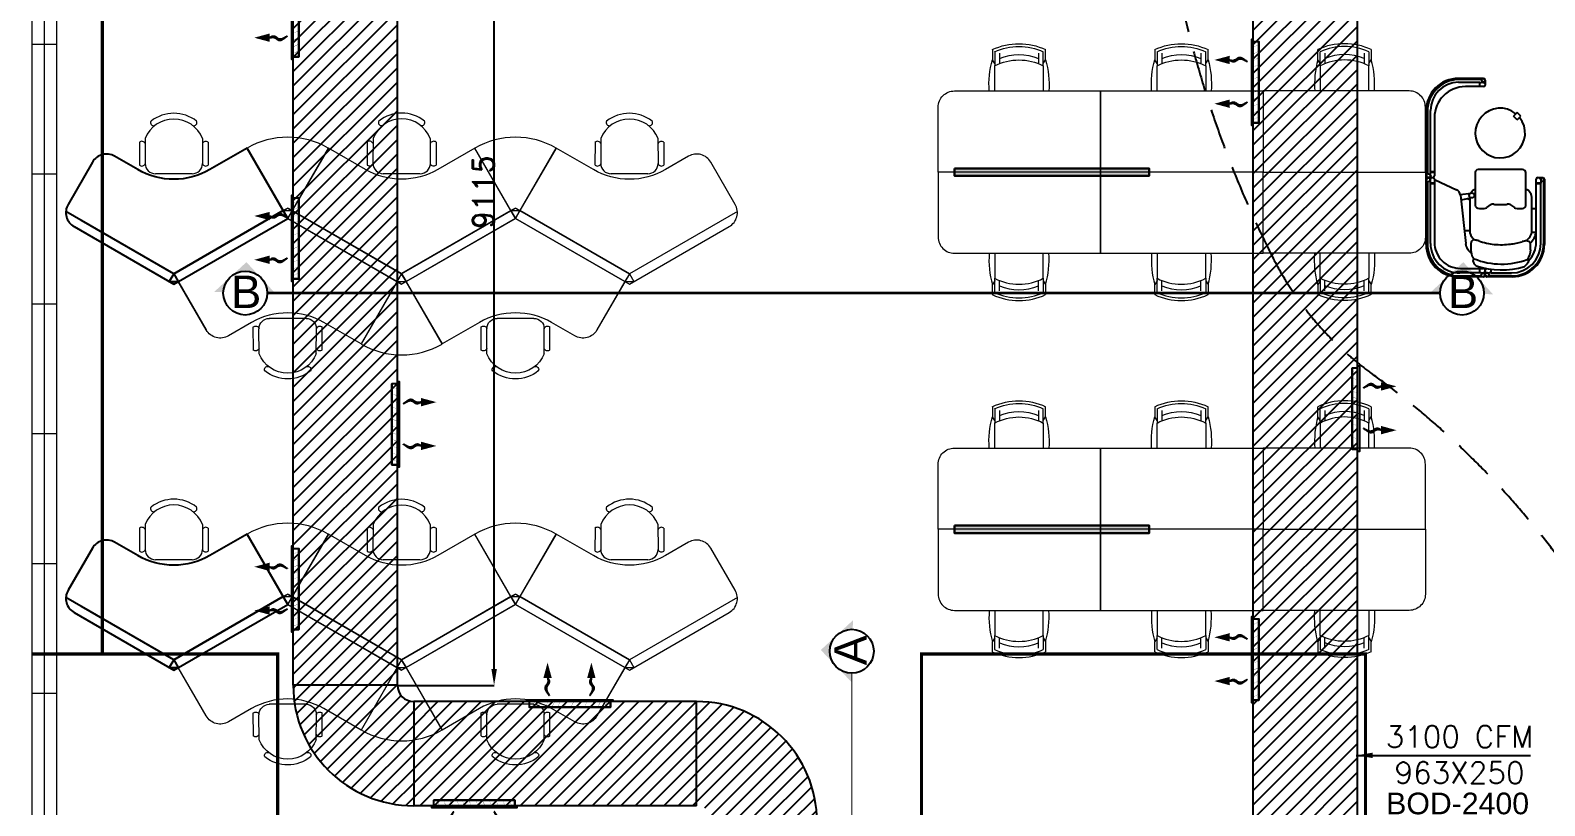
# Model space of a CAD drawing. Header units: millimetres. Extents: x 148480 to 578986, y 39883 to 155062.
# Drawn here: x 226605 to 240593, y 123097 to 130264 of the extents above; entities that cross this region are included whole.
import ezdxf
from ezdxf.enums import TextEntityAlignment as Align

# ---------------------------------------------------------------- set-up
doc = ezdxf.new("R2010")
doc.units = ezdxf.units.MM
doc.header["$PDMODE"] = 34
doc.header["$PDSIZE"] = -1
for name, pattern in [('baseJE-1236$0$HIDDEN', [0.375, 0.25, -0.125]), ('CENTER', [2, 1.25, -0.25, 0.25, -0.25]), ('CONTINOUS', [0]), ('HIDDEN', [0.375, 0.25, -0.125])]:
    doc.linetypes.add(name, pattern=pattern)
for name, color, linetype in [('CEN', 252, 'CENTER'), ('EL-6FEET SUSPENDED LIGHT', 230, 'Continuous'), ('ETA-AC-BWD', 13, 'Continuous'), ('ETA-AC-SLAB OPENING', 3, 'baseJE-1236$0$HIDDEN'), ('Flooring', 44, 'Continuous'), ('HVAC TEXT', 7, 'Continuous'), ('HVAC-SECTIONS', 7, 'Continuous'), ('I - MODULAR', 44, 'Continuous'), ('Layer2', 4, 'Continuous'), ('Layer4', 6, 'Continuous'), ('M-HVAC ELLIPTICAL DUCT', 6, 'Continuous'), ('M-HVAC VRV PIPE', 4, 'Continuous'), ('M-HVAC-ELEPTICAL DUCT', 6, 'Continuous'), ('M-HVAC-GRIL', 6, 'Continuous'), ('M-HVAC-INSULATION', 8, 'Continuous'), ('M-HVAC-SUPP', 4, 'Continuous'), ('M-HVAC-TEXT', 7, 'Continuous')]:
    doc.layers.add(name, color=color, linetype=linetype)
doc.layers.add('glass', color=7, linetype='Continuous', lineweight=0, true_color=0x0000d6)
for name, color, linetype, lineweight in [('ID - MODULAR', 44, 'Continuous', 5), ('ID-FURNITURE MODULAR', 32, 'Continuous', 15), ('KDBS-SIDE THROW GRILLE', 1, 'Continuous', 18), ('M HVAC GRILLE', 6, 'Continuous', 13), ('SW-FURNITURE', 45, 'Continuous', 9)]:
    doc.layers.add(name, color=color, linetype=linetype, lineweight=lineweight)
doc.styles.add('COREWALL-KEY PLAN$0$str001', font='arial.ttf', dxfattribs={"width": 0.9, "height": 0.117188})
doc.styles.add('R', font='romans.shx')
doc.styles.add('ROMAND', font='romand__.ttf')
doc.styles.get("Standard").update_dxf_attribs({"font": 'arial.ttf'})
doc.dimstyles.new('Vayucon', dxfattribs={"dimtxt": 200, "dimasz": 150, "dimexe": 0, "dimexo": 0, "dimgap": 9e-05, "dimtad": 1, "dimdec": 0, "dimrnd": 5, "dimzin": 0, "dimdsep": 46, "dimtxsty": 'ROMAND', "dimcen": 90, "dimclrd": 42, "dimclre": 8, "dimclrt": 7, "dimadec": 0, "dimazin": 0, "dimtfac": 1, "dimtdec": 0, "dimtofl": 0, "dimtmove": 1, "dimatfit": 0, "dimfxl": 1, "dimtolj": 1, "dimtzin": 0, "dimarcsym": 0})
pattern_1 = [(225, (811127.6, 15256.2), (66.29126, -66.29126), [])]
pattern_2 = [(225, (811127.6, 15256.2), (66.29126, -66.29126), [])]

# ---------------------------------------------------------------- blocks, each defined once
blk = doc.blocks.new('A$C33651DB2')
at = {"layer": 'ID-FURNITURE MODULAR', "color": 8}
for p, q in [((24, 420), (137, 576)), ((45, 367), (167, 536)), ((287, 555), (534, 376)), ((430, 88), (553, 256)), ((487, 85), (600, 240))]:
    blk.add_line(p, q, dxfattribs=at)
for centre, radius, start, end in [((139, 545), 30.3, 346.2122, 94.2672), ((236, 486), 85.8, 54.0707, 144.0707), ((54, 428), 30.3, 193.8742, 301.9292), ((293, 304), 256, 165.7021, 302.4393), ((483, 307), 85.8, 324.0707, 54.0707), ((570, 233), 30.3, 13.8742, 121.9292), ((25, 220), 25.1, 33.1005, 175.4084), ((293, 304), 304, 195.5267, 272.6147), ((297, 23), 25.1, 292.733, 75.0409), ((485, 115), 30.3, 166.2122, 274.2672)]:
    blk.add_arc(centre, radius, start, end, dxfattribs=at)
blk = doc.blocks.new('120 ws')
at = {"layer": 'SW-FURNITURE', "color": 8}
for p, q in [((0, 0), (-947, -547)), ((947, -547), (0, 0)), ((-909, -612), (0, -87)), ((0, -87), (-38, -22)), ((37, -22), (-38, -22)), ((0, -87), (37, -22)), ((0, -87), (909, -612)), ((0, -87), (769, -530)), ((-947, -547), (-909, -612)), ((-947, -547), (-609, -1131)), ((947, -547), (609, -1131)), ((909, -612), (947, -547)), ((909, -612), (947, -633)), ((947, -547), (1284, -1131)), ((984, -612), (947, -633))]:
    blk.add_line(p, q, dxfattribs=at)
blk.add_lwpolyline([(0, -87), (-909, -612), (-609, -1131), (-300, -953, -0.267949), (300, -953), (609, -1131), (909, -612)], format="xyb", close=True, dxfattribs=at)
blk.add_lwpolyline([(947, -547), (909, -612), (947, -633), (984, -612)], close=True, dxfattribs=at)
blk.add_arc((947, -547), 675, 240, 300, dxfattribs=at)
at = {"layer": 'SW-FURNITURE', "color": 8, "rotation": 35.92927448043179}
blk.add_blockref('A$C33651DB2', (-59, -1536), dxfattribs=at)
blk = doc.blocks.new('GFC1')
at = {"layer": 'CEN', "color": 8, "linetype": 'HIDDEN', "lineweight": 0, "ltscale": 1500}
for points in [[(299902, 125485), (299902, 131349)], [(299252, 125485), (301522, 125485), (301522, 121385), (299252, 121385)]]:
    blk.add_lwpolyline(points, dxfattribs=at)
blk.add_lwpolyline([(311570, 121385), (307469, 121385), (307469, 125486), (311570, 125486)], close=True, dxfattribs=at)
at = {"layer": 'Flooring', "color": 8, "linetype": 'HIDDEN', "ltscale": 1500}
blk.add_lwpolyline([(328672, 130068, 1.540604), (310717, 129143, 0.119203), (311634, 128072, -0.704413), (307490, 113767)], format="xyb", dxfattribs=at)
at = {"layer": 'glass', "color": 8, "linetype": 'Continuous'}
for p, q in [((299251, 132942), (299251, 123893)), ((299365, 132942), (299365, 123893)), ((299480, 132942), (299480, 123893)), ((299480, 131119), (299251, 131119)), ((299480, 129919), (299251, 129919)), ((299480, 128719), (299251, 128719)), ((299480, 127519), (299251, 127519)), ((299480, 126319), (299251, 126319)), ((299480, 125119), (299251, 125119))]:
    blk.add_line(p, q, dxfattribs=at)
at = {"layer": 'I - MODULAR', "color": 8}
for p, q in [((312427, 130806), (312661, 130806)), ((312636, 130796), (312438, 130796)), ((312623, 130806), (312623, 130796)), ((312625, 130796), (312625, 130806)), ((312634, 130801), (312646, 130772)), ((312639, 130804), (312657, 130804)), ((312672, 130788), (312672, 130766)), ((312676, 130790), (312676, 130744)), ((312430, 130769), (312568, 130769)), ((312661, 130729), (312492, 130729)), ((312568, 130769), (312626, 130769)), ((312623, 130769), (312623, 130729)), ((312625, 130729), (312625, 130769)), ((312646, 130772), (312668, 130772)), ((312655, 130768), (312655, 130769)), ((312668, 130769), (312655, 130769)), ((312655, 130768), (312666, 130765)), ((312670, 130764), (312666, 130765)), ((312668, 130772), (312668, 130769)), ((312130, 129904), (312130, 130508)), ((312170, 129998), (312170, 130509)), ((312142, 130500), (312142, 129927)), ((312206, 130443), (312206, 129904)), ((312971, 130491), (312937, 130457)), ((312971, 130423), (312937, 130457)), ((313005, 130457), (312971, 130491)), ((312971, 130423), (313005, 130457)), ((301615, 129511), (301240, 130161)), ((312170, 129941), (312170, 129998)), ((313019, 129962), (312609, 129962)), ((312142, 129942), (312130, 129942)), ((312130, 129940), (312142, 129940)), ((312130, 129269), (312130, 129873)), ((312142, 129837), (312130, 129837)), ((312130, 129835), (312142, 129835)), ((312133, 129925), (312133, 129907)), ((312133, 129852), (312133, 129870)), ((312136, 129929), (312166, 129917)), ((312136, 129848), (312166, 129860)), ((312142, 129850), (312142, 129277)), ((312145, 129889), (312191, 129889)), ((312148, 129892), (312171, 129892)), ((312148, 129885), (312171, 129885)), ((312166, 129917), (312166, 129897)), ((312166, 129897), (312168, 129897)), ((312166, 129880), (312168, 129880)), ((312166, 129860), (312166, 129880)), ((312169, 129908), (312172, 129898)), ((312169, 129868), (312172, 129879)), ((312206, 129837), (312169, 129837)), ((312206, 129942), (312170, 129942)), ((312170, 129940), (312206, 129940)), ((312170, 129782), (312170, 129836)), ((312170, 129835), (312206, 129835)), ((312173, 129894), (312172, 129898)), ((312173, 129883), (312172, 129879)), ((312206, 129873), (312206, 129290)), ((312213, 129868), (312410, 129776)), ((312584, 129940), (312584, 129635)), ((313051, 129630), (313051, 129935)), ((313146, 129290), (313146, 129873)), ((313189, 129837), (313146, 129837)), ((313146, 129835), (313189, 129835)), ((313161, 129889), (313207, 129889)), ((313179, 129883), (313179, 129880)), ((313188, 129869), (313179, 129880)), ((313203, 129886), (313181, 129886)), ((313190, 129869), (313188, 129869)), ((313189, 129782), (313189, 129836)), ((313193, 129882), (313190, 129882)), ((313190, 129882), (313190, 129869)), ((313193, 129860), (313193, 129882)), ((313215, 129848), (313193, 129860)), ((313214, 129849), (313214, 129277)), ((313222, 129837), (313214, 129837)), ((313214, 129835), (313222, 129835)), ((313219, 129853), (313219, 129870)), ((313222, 129873), (313222, 129270)), ((312170, 129279), (312170, 129782)), ((312445, 129731), (312547, 129746)), ((312446, 129726), (312495, 129278)), ((312555, 129701), (312451, 129681)), ((312532, 129683), (312510, 129693)), ((312532, 129698), (312532, 129402)), ((312584, 129738), (312568, 129738)), ((312584, 129711), (312570, 129711)), ((313106, 129400), (313106, 129693)), ((313189, 129279), (313189, 129782)), ((300563, 129000), (299566, 129576)), ((301573, 129583), (300563, 129000)), ((301615, 129511), (301573, 129583)), ((312622, 129603), (312665, 129603)), ((312690, 129611), (312725, 129637)), ((312773, 129640), (312862, 129640)), ((312910, 129636), (312945, 129611)), ((312970, 129603), (313019, 129603)), ((313106, 129603), (313146, 129603)), ((300563, 129000), (299709, 129493)), ((300563, 128904), (301615, 129511)), ((312482, 129399), (312532, 129399)), ((313105, 129384), (313144, 129384)), ((300563, 129000), (300521, 128928)), ((300563, 129000), (300604, 128928)), ((312661, 128971), (312428, 128971)), ((312440, 128979), (312636, 128979)), ((312567, 129007), (312442, 129007)), ((312447, 129048), (312661, 129048)), ((312621, 129007), (312567, 129007)), ((312619, 129065), (312622, 129054)), ((312623, 129048), (312623, 129007)), ((312623, 128979), (312623, 128971)), ((312625, 129007), (312625, 129048)), ((312625, 128971), (312625, 128979)), ((312635, 128976), (312646, 129005)), ((312639, 128973), (312657, 128973)), ((312646, 129005), (312668, 129005)), ((312656, 129009), (312666, 129012)), ((312656, 129009), (312656, 129008)), ((312668, 129008), (312656, 129008)), ((312670, 129012), (312667, 129012)), ((312668, 129005), (312668, 129008)), ((312672, 128988), (312672, 129010)), ((312676, 128987), (312676, 129033)), ((312679, 128988), (312679, 129010)), ((312681, 129012), (312685, 129012)), ((312683, 129005), (312683, 129008)), ((312683, 129008), (312696, 129008)), ((312705, 129005), (312683, 129005)), ((312696, 129009), (312685, 129012)), ((312924, 128971), (312691, 128971)), ((312712, 128973), (312694, 128973)), ((312696, 129009), (312696, 129008)), ((312717, 128976), (312705, 129005)), ((312917, 128979), (312715, 128979)), ((312727, 129041), (312727, 129007)), ((312727, 128979), (312727, 128971)), ((312729, 129007), (312729, 129041)), ((312729, 128971), (312729, 128979)), ((312730, 129007), (312785, 129007)), ((312785, 129007), (312917, 129007)), ((300521, 128928), (300604, 128928)), ((301615, 125944), (301240, 126593)), ((300563, 125433), (299566, 126008)), ((300563, 125433), (299709, 125926)), ((301573, 126016), (300563, 125433)), ((300563, 125336), (301615, 125944)), ((301615, 125944), (301573, 126016)), ((300563, 125433), (300521, 125360)), ((300521, 125360), (300604, 125360)), ((300563, 125433), (300604, 125360))]:
    blk.add_line(p, q, dxfattribs=at)
for points in [[(300563, 129000), (301573, 129583), (301240, 130161), (300896, 129962, -0.267949), (300229, 129962), (300016, 130086, 0.414214), (299811, 130031), (299586, 129641, 0.414214), (299641, 129436), (300563, 128904)], [(300563, 125433), (301573, 126016), (301240, 126593), (300896, 126395, -0.267949), (300229, 126395), (300016, 126518, 0.414214), (299811, 126463), (299586, 126074, 0.414214), (299641, 125869), (300563, 125336)]]:
    blk.add_lwpolyline(points, format="xyb", dxfattribs=at)
blk.add_circle((312551, 129723), 23.1, dxfattribs=at)
for centre, radius, start, end in [((312427, 130508), 297, 90, 180), ((312438, 130500), 296, 90, 180), ((312639, 130799), 4.86, 90, 154.3345), ((312657, 130788), 15.3, 0, 90), ((312661, 130790), 15.2, 0, 90), ((312430, 130509), 260, 90, 180), ((312492, 130443), 286, 90, 180), ((312661, 130744), 15.2, 270, 0), ((312670, 130766), 2.02, 265, 0), ((312814, 130300), 230, 51.1314, 225), ((312814, 130300), 230, 225, 39.0206), ((312145, 129904), 15.2, 180, 270), ((312145, 129873), 15.2, 90, 180), ((312138, 129925), 4.86, 105.3623, 180), ((312148, 129907), 15.3, 180, 270), ((312148, 129870), 15.3, 90, 180), ((312138, 129852), 4.86, 180, 254.6377), ((312171, 129894), 2.02, 270, 5), ((312171, 129883), 2.02, 355, 90), ((312191, 129904), 15.2, 270, 0), ((312191, 129873), 15.2, 0, 90), ((312211, 129864), 5.09, 65, 180), ((313161, 129873), 15.2, 90, 180), ((313181, 129883), 2.02, 90, 185), ((313215, 129874), 25.2, 162.5743, 173.6628), ((313203, 129870), 15.3, 0, 90), ((313207, 129873), 15.2, 0, 90), ((313214, 129853), 4.86, 285.3623, 0), ((312383, 129719), 63.5, 6.2315, 65), ((312627, 129698), 95.3, 116.751, 149.441), ((313005, 129693), 102, 0, 62.8665), ((312646, 129402), 114, 180, 231.6158), ((312998, 129400), 108, 295.9438, 0), ((312428, 129269), 298, 180, 270), ((312440, 129277), 298, 180, 270), ((312442, 129279), 272, 180, 270), ((312447, 129290), 241, 180, 270), ((312615, 129291), 121, 186.2315, 235.32), ((312573, 129286), 27.2, 68.7359, 168.38), ((312917, 129279), 272, 270, 0), ((312917, 129277), 298, 270, 0), ((312924, 129270), 298, 270, 0), ((313054, 129254), 49.6, 42.6931, 86.9184), ((312905, 129290), 241, 315.2935, 0), ((312981, 129407), 165, 311.2667, 351.8859), ((312581, 129120), 19.8, 114.8418, 187.1946), ((312826, 129764), 675, 247.9696, 291.0811), ((312905, 129231), 191, 329.3295, 356.8836), ((313057, 129119), 19, 352.766, 53.3755), ((312826, 129764), 729, 251.2791, 286.9958), ((312617, 129053), 4.62, 270, 12), ((312639, 128978), 4.86, 205.6655, 270), ((312657, 128988), 15.3, 270, 0), ((312661, 129033), 15.2, 0, 90), ((312661, 128987), 15.2, 270, 0), ((312670, 129010), 2.02, 0, 95), ((312691, 129033), 15.2, 103.4343, 180), ((312691, 128987), 15.2, 180, 270), ((312681, 129010), 2.02, 85, 180), ((312694, 128988), 15.3, 180, 270), ((312712, 128978), 4.86, 270, 334.3345)]:
    blk.add_arc(centre, radius, start, end, dxfattribs=at)
for centre, major_axis, ratio, start_param, end_param in [((312625, 130771), (-44.5, 0), 0.056676, 1.581319, 2.838731), ((312609, 129940), (25.4, 0), 0.85419, 1.570796, 3.141593), ((313019, 129935), (-31.8, 0), 0.85419, 3.141593, 4.712389), ((312168, 129941), (0, -44.5), 0.051024, 0, 1.558922), ((312168, 129836), (0, -44.5), 0.045367, 1.581349, 3.141593), ((313191, 129836), (0, -44.5), 0.045367, 3.529407, 4.701837), ((312622, 129635), (-38.1, 0), 0.85419, 0, 1.570796), ((312665, 129635), (38.1, 0), 0.85419, 4.712389, 5.427974), ((312747, 129615), (-32.9, 0), 0.85419, 4.416858, 5.427974), ((312773, 129689), (-57.3, 0), 0.85419, 1.275266, 1.570796), ((312862, 129691), (60.1, 0), 0.85419, 4.712389, 4.997085), ((312888, 129615), (-33.4, 0), 0.85419, 3.996804, 4.997085), ((312970, 129635), (-38.1, 0), 0.85419, 0.855211, 1.570796), ((313019, 129630), (-31.8, 0), 0.85419, 1.570796, 3.141593), ((313079, 128862), (494, -504), 0.418371, 3.415826, 3.73357), ((312616, 129271), (68.2, -29.6), 0.404697, 1.74747, 2.243724), ((313015, 129262), (-74.3, -28.8), 0.403177, 3.975445, 4.547922), ((312555, 128853), (-498, -504), 0.415274, 2.703703, 2.886615), ((312664, 129159), (118, -48), 0.529715, 3.717763, 4.061141), ((313252, 128881), (690, -247), 0.161068, 3.2231, 3.498233), ((312381, 128887), (-695, -239), 0.160816, 2.756992, 3.062566), ((312621, 129005), (-44.5, 0), 0.051024, 3.140871, 4.700515), ((312731, 129005), (-44.5, 0), 0.051024, 4.724263, 6.283907)]:
    blk.add_ellipse(centre, major_axis=major_axis, ratio=ratio, start_param=start_param, end_param=end_param, dxfattribs=at)
blk.add_open_spline([(312616, 129303), (312639, 129295), (312686, 129282), (312759, 129270), (312834, 129267), (312902, 129272), (312962, 129282), (312998, 129291), (313016, 129296)], degree=3, knots=[0, 0, 0, 0, 0.181818, 0.363636, 0.545455, 0.727273, 0.863636, 1, 1, 1, 1], dxfattribs=at)
at = {"layer": 'ID - MODULAR', "color": 8, "ltscale": 500}
for p, q in [((308123, 131071), (308123, 130978)), ((308615, 130978), (308615, 131071)), ((309623, 131071), (309623, 130978)), ((310115, 130978), (310115, 131071)), ((311130, 130978), (311130, 131071)), ((311622, 131071), (311622, 130978)), ((308145, 130944), (308123, 130978)), ((308145, 131051), (308145, 130920)), ((308145, 130942), (308145, 130944)), ((308594, 130920), (308594, 131051)), ((308594, 130944), (308615, 130978)), ((308594, 130942), (308594, 130944)), ((309645, 130944), (309623, 130978)), ((309645, 131051), (309645, 130920)), ((309645, 130942), (309645, 130944)), ((310094, 130920), (310094, 131051)), ((310094, 130944), (310115, 130978)), ((310094, 130942), (310094, 130944)), ((311152, 130944), (311130, 130978)), ((311152, 130920), (311152, 131051)), ((311152, 130942), (311152, 130944)), ((311601, 131051), (311601, 130920)), ((311601, 130944), (311622, 130978)), ((311601, 130942), (311601, 130944)), ((308145, 130689), (308145, 130920)), ((308594, 130920), (308594, 130689)), ((309645, 130689), (309645, 130920)), ((310094, 130920), (310094, 130689)), ((311152, 130920), (311152, 130689)), ((311601, 130689), (311601, 130920)), ((308145, 129189), (308145, 128958)), ((308594, 128958), (308594, 129189)), ((309645, 129189), (309645, 128958)), ((310094, 128958), (310094, 129189)), ((311152, 128958), (311152, 129189)), ((311601, 129189), (311601, 128958)), ((308145, 128934), (308123, 128900)), ((308123, 128807), (308123, 128900)), ((308145, 128827), (308145, 128958)), ((308145, 128936), (308145, 128934)), ((308594, 128958), (308594, 128827)), ((308594, 128936), (308594, 128934)), ((308594, 128934), (308615, 128900)), ((308615, 128900), (308615, 128807)), ((309645, 128934), (309623, 128900)), ((309623, 128807), (309623, 128900)), ((309645, 128827), (309645, 128958)), ((309645, 128936), (309645, 128934)), ((310094, 128958), (310094, 128827)), ((310094, 128936), (310094, 128934)), ((310094, 128934), (310115, 128900)), ((310115, 128900), (310115, 128807)), ((311152, 128934), (311130, 128900)), ((311130, 128900), (311130, 128807)), ((311152, 128958), (311152, 128827)), ((311152, 128936), (311152, 128934)), ((311601, 128827), (311601, 128958)), ((311601, 128936), (311601, 128934)), ((311601, 128934), (311622, 128900)), ((311622, 128807), (311622, 128900)), ((308123, 127771), (308123, 127678)), ((308145, 127751), (308145, 127620)), ((308594, 127620), (308594, 127751)), ((308615, 127678), (308615, 127771)), ((309623, 127771), (309623, 127678)), ((309645, 127751), (309645, 127620)), ((310094, 127620), (310094, 127751)), ((310115, 127678), (310115, 127771)), ((311130, 127678), (311130, 127771)), ((311152, 127620), (311152, 127751)), ((311601, 127751), (311601, 127620)), ((311622, 127771), (311622, 127678)), ((308145, 127644), (308123, 127678)), ((308145, 127642), (308145, 127644)), ((308145, 127389), (308145, 127620)), ((308594, 127644), (308615, 127678)), ((308594, 127642), (308594, 127644)), ((308594, 127620), (308594, 127389)), ((309645, 127644), (309623, 127678)), ((309645, 127642), (309645, 127644)), ((309645, 127389), (309645, 127620)), ((310094, 127644), (310115, 127678)), ((310094, 127642), (310094, 127644)), ((310094, 127620), (310094, 127389)), ((311152, 127644), (311130, 127678)), ((311152, 127642), (311152, 127644)), ((311152, 127620), (311152, 127389)), ((311601, 127644), (311622, 127678)), ((311601, 127642), (311601, 127644)), ((311601, 127389), (311601, 127620)), ((308145, 125889), (308145, 125658)), ((308594, 125658), (308594, 125889)), ((309645, 125889), (309645, 125658)), ((310094, 125658), (310094, 125889)), ((311152, 125658), (311152, 125889)), ((311601, 125889), (311601, 125658)), ((308145, 125634), (308123, 125600)), ((308145, 125527), (308145, 125658)), ((308145, 125636), (308145, 125634)), ((308594, 125658), (308594, 125527)), ((308594, 125636), (308594, 125634)), ((308594, 125634), (308615, 125600)), ((309645, 125634), (309623, 125600)), ((309645, 125527), (309645, 125658)), ((309645, 125636), (309645, 125634)), ((310094, 125658), (310094, 125527)), ((310094, 125636), (310094, 125634)), ((310094, 125634), (310115, 125600)), ((311152, 125634), (311130, 125600)), ((311152, 125658), (311152, 125527)), ((311152, 125636), (311152, 125634)), ((311601, 125527), (311601, 125658)), ((311601, 125636), (311601, 125634)), ((311601, 125634), (311622, 125600)), ((308123, 125507), (308123, 125600)), ((308615, 125600), (308615, 125507)), ((309623, 125507), (309623, 125600)), ((310115, 125600), (310115, 125507)), ((311130, 125600), (311130, 125507)), ((311622, 125507), (311622, 125600))]:
    blk.add_line(p, q, dxfattribs=at)
at = {"layer": 'ID - MODULAR', "color": 8, "ltscale": 500, "extrusion": (0, 0, -1)}
for p, q in [((308188, 131037), (308188, 130940)), ((308550, 131037), (308550, 130940)), ((309688, 131037), (309688, 130940)), ((310050, 131037), (310050, 130940)), ((311195, 131037), (311195, 130940)), ((311557, 131037), (311557, 130940)), ((308188, 128841), (308188, 128937)), ((308550, 128841), (308550, 128937)), ((309688, 128841), (309688, 128937)), ((310050, 128841), (310050, 128937)), ((311195, 128841), (311195, 128937)), ((311557, 128841), (311557, 128937)), ((308188, 127737), (308188, 127640)), ((308550, 127737), (308550, 127640)), ((309688, 127737), (309688, 127640)), ((310050, 127737), (310050, 127640)), ((311195, 127737), (311195, 127640)), ((311557, 127737), (311557, 127640)), ((308188, 125541), (308188, 125637)), ((308550, 125541), (308550, 125637)), ((309688, 125541), (309688, 125637)), ((310050, 125541), (310050, 125637)), ((311195, 125541), (311195, 125637)), ((311557, 125541), (311557, 125637))]:
    blk.add_line(p, q, dxfattribs=at)
at = {"layer": 'ID - MODULAR', "color": 8, "ltscale": 500}
for points in [[(307623, 129939), (307623, 130539, -0.414214), (307773, 130689), (309123, 130689), (309123, 129939)], [(312123, 129939), (312123, 130539, 0.414214), (311973, 130689), (310623, 130689), (310623, 129939)], [(307623, 129939), (307623, 129339, 0.414214), (307773, 129189), (309123, 129189), (309123, 129939)], [(312123, 129939), (312123, 129339, -0.414214), (311973, 129189), (310623, 129189), (310623, 129939)], [(307623, 126639), (307623, 127239, -0.414214), (307773, 127389), (309123, 127389), (309123, 126639)], [(312123, 126639), (312123, 127239, 0.414214), (311973, 127389), (310623, 127389), (310623, 126639)], [(307623, 126639), (307623, 126039, 0.414214), (307773, 125889), (309123, 125889), (309123, 126639)], [(312123, 126639), (312123, 126039, -0.414214), (311973, 125889), (310623, 125889), (310623, 126639)]]:
    blk.add_lwpolyline(points, format="xyb", close=True, dxfattribs=at)
for points in [[(309123, 129939), (309123, 130689), (310623, 130689), (310623, 129939)], [(309123, 129939), (309123, 129189), (310623, 129189), (310623, 129939)], [(309123, 126639), (309123, 127389), (310623, 127389), (310623, 126639)], [(309123, 126639), (309123, 125889), (310623, 125889), (310623, 126639)]]:
    blk.add_lwpolyline(points, close=True, dxfattribs=at)
at = {"layer": 'ID - MODULAR', "color": 8, "ltscale": 500, "extrusion": (0, 0, -1)}
for centre, major_axis, start_param, end_param in [((308369, 130545), (0, -581), 2.704257, 3.578932), ((308369, 130570), (0, 531), 5.845838, 6.720513), ((309869, 130545), (0, -581), 2.704257, 3.578932), ((309869, 130570), (0, 531), 5.845838, 6.720513), ((308931, 130750), (0, -839), 1.49727, 1.845387), ((308369, 130495), (0, -481), 2.65511, 3.628104), ((308369, 130570), (0, 456), 5.8748, 6.691551), ((307808, 130750), (0, -839), 4.437818, 4.785935), ((310431, 130750), (0, -839), 1.49727, 1.845387), ((309869, 130495), (0, -481), 2.65511, 3.628104), ((309869, 130570), (0, 456), 5.8748, 6.691551), ((309308, 130750), (0, -839), 4.437818, 4.785935), ((311938, 129127), (0, 839), 4.437818, 4.785935), ((310815, 129127), (0, 839), 1.49727, 1.845387), ((311376, 129383), (0, 481), 2.65511, 3.628104), ((311376, 129308), (0, -456), 5.8748, 6.691551), ((311376, 129333), (0, 581), 2.704257, 3.578932), ((311376, 129308), (0, -531), 5.845838, 6.720513), ((308369, 127245), (0, -581), 2.704257, 3.578932), ((308369, 127270), (0, 531), 5.845838, 6.720513), ((308369, 127270), (0, 456), 5.8748, 6.691551), ((309869, 127245), (0, -581), 2.704257, 3.578932), ((309869, 127270), (0, 531), 5.845838, 6.720513), ((309869, 127270), (0, 456), 5.8748, 6.691551), ((308931, 127450), (0, -839), 1.49727, 1.845387), ((308369, 127195), (0, -481), 2.65511, 3.628104), ((307808, 127450), (0, -839), 4.437818, 4.785935), ((310431, 127450), (0, -839), 1.49727, 1.845387), ((309869, 127195), (0, -481), 2.65511, 3.628104), ((309308, 127450), (0, -839), 4.437818, 4.785935), ((311938, 125827), (0, 839), 4.437818, 4.785935), ((310815, 125827), (0, 839), 1.49727, 1.845387), ((311376, 126083), (0, 481), 2.65511, 3.628104), ((311376, 126033), (0, 581), 2.704257, 3.578932), ((311376, 126008), (0, -531), 5.845838, 6.720513), ((311376, 126008), (0, -456), 5.8748, 6.691551)]:
    blk.add_ellipse(centre, major_axis=major_axis, ratio=1, start_param=start_param, end_param=end_param, dxfattribs=at)
at = {"layer": 'ID - MODULAR', "color": 8, "ltscale": 500}
for centre, major_axis, start_param, end_param in [((311376, 130545), (0, -581), 2.704257, 3.578932), ((311376, 130570), (0, 531), 5.845838, 6.720513), ((311938, 130750), (0, -839), 4.437818, 4.785935), ((311376, 130495), (0, -481), 2.65511, 3.628104), ((311376, 130570), (0, 456), 5.8748, 6.691551), ((310815, 130750), (0, -839), 1.49727, 1.845387), ((308931, 129127), (0, 839), 1.49727, 1.845387), ((307808, 129127), (0, 839), 4.437818, 4.785935), ((310431, 129127), (0, 839), 1.49727, 1.845387), ((309308, 129127), (0, 839), 4.437818, 4.785935), ((308369, 129383), (0, 481), 2.65511, 3.628104), ((308369, 129308), (0, -456), 5.8748, 6.691551), ((309869, 129383), (0, 481), 2.65511, 3.628104), ((309869, 129308), (0, -456), 5.8748, 6.691551), ((308369, 129333), (0, 581), 2.704257, 3.578932), ((308369, 129308), (0, -531), 5.845838, 6.720513), ((309869, 129333), (0, 581), 2.704257, 3.578932), ((309869, 129308), (0, -531), 5.845838, 6.720513), ((311376, 127245), (0, -581), 2.704257, 3.578932), ((311376, 127270), (0, 531), 5.845838, 6.720513), ((311376, 127270), (0, 456), 5.8748, 6.691551), ((311938, 127450), (0, -839), 4.437818, 4.785935), ((311376, 127195), (0, -481), 2.65511, 3.628104), ((310815, 127450), (0, -839), 1.49727, 1.845387), ((308931, 125827), (0, 839), 1.49727, 1.845387), ((307808, 125827), (0, 839), 4.437818, 4.785935), ((310431, 125827), (0, 839), 1.49727, 1.845387), ((309308, 125827), (0, 839), 4.437818, 4.785935), ((308369, 126083), (0, 481), 2.65511, 3.628104), ((309869, 126083), (0, 481), 2.65511, 3.628104), ((308369, 126033), (0, 581), 2.704257, 3.578932), ((308369, 126008), (0, -531), 5.845838, 6.720513), ((308369, 126008), (0, -456), 5.8748, 6.691551), ((309869, 126033), (0, 581), 2.704257, 3.578932), ((309869, 126008), (0, -531), 5.845838, 6.720513), ((309869, 126008), (0, -456), 5.8748, 6.691551)]:
    blk.add_ellipse(centre, major_axis=major_axis, ratio=1, start_param=start_param, end_param=end_param, dxfattribs=at)
at = {"layer": 'SW-FURNITURE', "color": 8}
for p, q in [((303719, 129511), (303344, 130161)), ((303719, 129511), (304094, 130161)), ((305748, 129641), (305523, 130031)), ((300563, 129000), (301615, 129607)), ((301615, 129511), (301573, 129583)), ((301573, 129583), (301656, 129583)), ((301615, 129607), (302667, 129000)), ((301615, 129511), (301656, 129583)), ((302667, 129000), (303719, 129607)), ((303677, 129583), (303719, 129607)), ((303719, 129511), (303677, 129583)), ((303677, 129583), (303760, 129583)), ((303760, 129583), (303719, 129607)), ((303719, 129607), (304771, 129000)), ((303760, 129583), (303719, 129511)), ((303719, 129511), (303760, 129583)), ((304771, 129000), (303760, 129583)), ((305768, 129576), (304771, 129000)), ((301615, 129511), (300604, 128928)), ((301615, 129511), (300761, 129018)), ((302625, 128928), (301615, 129511)), ((303719, 129511), (302708, 128928)), ((303719, 129511), (302865, 129018)), ((303719, 129511), (304771, 128904)), ((304729, 128928), (303719, 129511)), ((304771, 129000), (303917, 129493)), ((300604, 128928), (300563, 129000)), ((300563, 129000), (300863, 128480)), ((302667, 129000), (302292, 128351)), ((302667, 129000), (302292, 128351)), ((302667, 129000), (302625, 128928)), ((302708, 128928), (302667, 129000)), ((302667, 129000), (303042, 128351)), ((304771, 129000), (304471, 128480)), ((304771, 129000), (304729, 128928)), ((304771, 129000), (304729, 128928)), ((304771, 129000), (304813, 128928)), ((300521, 128928), (300563, 128904)), ((300604, 128928), (300563, 128904)), ((302625, 128928), (302667, 128904)), ((302708, 128928), (302667, 128904)), ((304729, 128928), (304813, 128928)), ((303719, 125944), (303344, 126593)), ((303719, 125944), (304094, 126593)), ((300563, 125433), (301615, 126040)), ((301615, 126040), (302667, 125433)), ((302667, 125433), (303719, 126040)), ((303677, 126016), (303719, 126040)), ((303719, 126040), (304771, 125433)), ((303760, 126016), (303719, 126040)), ((301615, 125944), (300604, 125360)), ((301615, 125944), (300761, 125451)), ((301615, 125944), (301573, 126016)), ((301573, 126016), (301656, 126016)), ((301615, 125944), (301656, 126016)), ((302625, 125360), (301615, 125944)), ((303719, 125944), (302708, 125360)), ((303719, 125944), (302865, 125451)), ((303719, 125944), (303677, 126016)), ((303677, 126016), (303760, 126016)), ((303719, 125944), (303760, 126016)), ((303760, 126016), (303719, 125944)), ((304729, 125360), (303719, 125944)), ((303719, 125944), (304771, 125336)), ((304771, 125433), (303760, 126016)), ((304771, 125433), (303917, 125926)), ((305768, 126008), (304771, 125433)), ((300521, 125360), (300563, 125336)), ((300604, 125360), (300563, 125433)), ((300604, 125360), (300563, 125336)), ((302667, 125433), (302292, 124783)), ((302667, 125433), (302292, 124783)), ((302667, 125433), (302625, 125360)), ((302625, 125360), (302667, 125336)), ((302708, 125360), (302667, 125433)), ((302667, 125433), (303042, 124783)), ((302708, 125360), (302667, 125336)), ((304771, 125433), (304471, 124913)), ((304771, 125433), (304729, 125360)), ((304771, 125433), (304729, 125360)), ((304729, 125360), (304813, 125360)), ((304771, 125433), (304813, 125360))]:
    blk.add_line(p, q, dxfattribs=at)
for points in [[(304771, 128904), (305693, 129436, 0.414214), (305748, 129641), (305523, 130031, 0.414214), (305318, 130086), (305104, 129962, -0.267949), (304438, 129962), (304094, 130161), (303760, 129583), (304771, 129000)], [(304771, 125336), (305693, 125869, 0.414214), (305748, 126074), (305523, 126463, 0.414214), (305318, 126518), (305104, 126395, -0.267949), (304438, 126395), (304094, 126593), (303760, 126016), (304771, 125433)]]:
    blk.add_lwpolyline(points, format="xyb", dxfattribs=at)
for points in [[(303719, 129511), (303760, 129583), (303719, 129607), (303677, 129583)], [(300563, 129000), (300604, 128928), (300563, 128904), (300521, 128928)], [(302667, 129000), (302708, 128928), (302667, 128904), (302625, 128928)], [(303719, 125944), (303760, 126016), (303719, 126040), (303677, 126016)], [(300563, 125433), (300604, 125360), (300563, 125336), (300521, 125360)], [(302667, 125433), (302708, 125360), (302667, 125336), (302625, 125360)]]:
    blk.add_lwpolyline(points, close=True, dxfattribs=at)
for points in [[(301615, 129511), (302625, 128928), (302292, 128351), (301948, 128549, 0.267949), (301281, 128549), (301068, 128426, -0.414214), (300863, 128480), (300604, 128928)], [(303719, 129511), (304729, 128928), (304471, 128480, -0.414214), (304266, 128426), (304052, 128549, 0.267949), (303385, 128549), (303042, 128351), (302708, 128928)], [(301615, 125944), (302625, 125360), (302292, 124783), (301948, 124981, 0.267949), (301281, 124981), (301068, 124858, -0.414214), (300863, 124913), (300604, 125360)], [(303719, 125944), (304729, 125360), (304471, 124913, -0.414214), (304266, 124858), (304052, 124981, 0.267949), (303385, 124981), (303042, 124783), (302708, 125360)]]:
    blk.add_lwpolyline(points, format="xyb", close=True, dxfattribs=at)
for centre, start, end in [((303719, 129511), 59.9999, 119.9999), ((302667, 129000), 240.0001, 300.0001), ((303719, 125944), 59.9999, 119.9999), ((302667, 125433), 240.0001, 300.0001)]:
    blk.add_arc(centre, 750, start, end, dxfattribs=at)
at = {"layer": 'I - MODULAR', "color": 8, "xscale": 1.111111111111135, "yscale": 1.111111111111135, "zscale": 1.111111111111135, "rotation": 215.9292058300231}
for p in [(300628, 130610), (300628, 127043)]:
    blk.add_blockref('A$C33651DB2', p, dxfattribs=at)
at = {"layer": 'I - MODULAR', "color": 8, "linetype": 'CONTINOUS', "xscale": 1.111111111111135, "yscale": 1.111111111111135, "zscale": 1.111111111111135, "rotation": 179.9999313495913}
for p in [(302667, 128904), (302667, 125336)]:
    blk.add_blockref('120 ws', p, dxfattribs=at)
at = {"layer": 'SW-FURNITURE', "color": 8, "yscale": 1.111111111111135}
for p, xscale, zscale, rotation in [((304836, 130610), 1.111111111111135, 1.111111111111135, 215.9292058300231), ((301680, 127901), -1.111111111111135, 1.111111111111134, 324.0707941699768), ((303784, 127901), -1.111111111111135, 1.111111111111134, 324.0707941699768), ((304836, 127043), 1.111111111111135, 1.111111111111135, 215.9292058300231), ((301680, 124334), -1.111111111111135, 1.111111111111134, 324.0707941699768), ((303784, 124334), -1.111111111111135, 1.111111111111134, 324.0707941699768)]:
    blk.add_blockref('A$C33651DB2', p, dxfattribs=dict(at, xscale=xscale, zscale=zscale, rotation=rotation))
blk = doc.blocks.new('BEAM')
at = {"layer": 'CEN', "color": 11, "linetype": 'HIDDEN', "lineweight": 0, "ltscale": 1500, "const_width": 30}
for points in [[(359902, 125485), (359902, 131349)], [(359252, 125485), (361522, 125485), (361522, 121385), (359252, 121385)]]:
    blk.add_lwpolyline(points, dxfattribs=at)
blk.add_lwpolyline([(371570, 121385), (367469, 121385), (367469, 125486), (371570, 125486)], close=True, dxfattribs=at)
blk = doc.blocks.new('BEE')
at = {"layer": 'M-HVAC VRV PIPE', "linetype": 'Continuous'}
blk.add_blockref('BEAM', (0, 0), dxfattribs=at)
blk = doc.blocks.new('RAAAA')
at = {"linetype": 'Continuous', "ltscale": 1000}
for points in [[(363, 0, 0), (363, 0, 0), (364, 0, 0), (364, 0, 0), (365, 0, 0), (366, 0, 0), (367, -1, 0), (368, -1, 0), (369, -1, 0), (371, -1, 0), (373, -2, 0), (374, -2, 0), (377, -2, 0), (379, -3, 0), (381, -3, 0), (384, -4, 0), (387, -4, 0), (390, -5, 0), (393, -5, 0), (397, -6, 0), (400, -6, 0), (404, -7, 0), (408, -8, 0), (412, -8, 0), (416, -9, 0), (421, -10, 0), (421, -10, 0), (425, -11, 0), (430, -11, 0), (435, -11, 0), (439, -11, 0), (444, -11, 0), (449, -11, 0), (454, -10, 0), (459, -10, 0), (464, -9, 0), (468, -7, 0), (473, -6, 0), (478, -4, 0), (483, -2, 0), (488, 0, 0), (494, 2, 0), (499, 4, 0), (504, 7, 0), (509, 10, 0), (514, 13, 0), (519, 16, 0), (525, 20, 0), (530, 24, 0), (535, 28, 0), (541, 32, 0), (546, 36, 0), (546, 36, 0), (552, 40, 0), (557, 44, 0), (563, 48, 0), (568, 51, 0), (574, 54, 0), (580, 56, 0), (586, 58, 0), (592, 60, 0), (598, 61, 0), (604, 62, 0), (610, 62, 0), (616, 62, 0), (622, 62, 0), (628, 61, 0), (635, 60, 0), (641, 59, 0), (648, 57, 0), (654, 55, 0), (661, 52, 0), (668, 49, 0), (675, 46, 0), (681, 42, 0), (688, 38, 0), (695, 33, 0), (702, 28, 0), (702, 28, 0), (709, 23, 0), (716, 19, 0), (722, 14, 0), (728, 10, 0), (734, 5, 0), (740, 1, 0), (745, -2, 0), (750, -6, 0), (755, -9, 0), (759, -13, 0), (763, -15, 0), (767, -18, 0), (771, -21, 0), (774, -23, 0), (777, -25, 0), (779, -27, 0), (782, -29, 0), (784, -31, 0), (786, -32, 0), (787, -33, 0), (789, -34, 0), (790, -35, 0), (790, -35, 0), (791, -35, 0), (791, -36, 0)], [(363, 0, 0), (363, 0, 0), (364, 0, 0), (364, 0, 0), (365, -1, 0), (366, -1, 0), (367, -2, 0), (368, -2, 0), (369, -3, 0), (371, -4, 0), (373, -5, 0), (374, -5, 0), (377, -6, 0), (379, -8, 0), (381, -9, 0), (384, -10, 0), (387, -12, 0), (390, -13, 0), (393, -15, 0), (397, -16, 0), (400, -18, 0), (404, -20, 0), (408, -22, 0), (412, -24, 0), (416, -26, 0), (421, -28, 0), (421, -28, 0), (425, -30, 0), (430, -32, 0), (435, -34, 0), (439, -35, 0), (444, -36, 0), (449, -37, 0), (454, -37, 0), (459, -38, 0), (464, -38, 0), (468, -37, 0), (473, -37, 0), (478, -36, 0), (483, -35, 0), (488, -33, 0), (494, -32, 0), (499, -30, 0), (504, -28, 0), (509, -25, 0), (514, -22, 0), (519, -19, 0), (525, -16, 0), (530, -13, 0), (535, -9, 0), (541, -5, 0), (546, 0, 0), (546, 0, 0), (552, 4, 0), (557, 8, 0), (563, 12, 0), (568, 15, 0), (574, 18, 0), (580, 21, 0), (586, 23, 0), (592, 25, 0), (598, 27, 0), (604, 28, 0), (610, 29, 0), (616, 30, 0), (622, 30, 0), (628, 31, 0), (635, 30, 0), (641, 30, 0), (648, 29, 0), (654, 28, 0), (661, 26, 0), (668, 24, 0), (675, 22, 0), (681, 20, 0), (688, 17, 0), (695, 14, 0), (702, 10, 0), (702, 10, 0), (709, 7, 0), (716, 3, 0), (722, 0, 0), (728, -3, 0), (734, -6, 0), (740, -9, 0), (745, -12, 0), (750, -14, 0), (755, -17, 0), (759, -19, 0), (763, -21, 0), (767, -23, 0), (771, -25, 0), (774, -27, 0), (777, -28, 0), (779, -30, 0), (782, -31, 0), (784, -32, 0), (786, -33, 0), (787, -34, 0), (789, -34, 0), (790, -35, 0), (790, -35, 0), (791, -35, 0), (791, -36, 0)]]:
    blk.add_polyline3d(points, dxfattribs=at)
blk.add_solid([(373, 101), (0, 0), (373, -101)], dxfattribs=at)
blk = doc.blocks.new('600X200 SIDE THROW GRILLE')
at = {"layer": 'M-HVAC-GRIL', "linetype": 'ByBlock'}
blk.add_lwpolyline([(375, -5), (396, -5), (396, 12), (-396, 12), (-396, -5), (-375, -5), (375, -5), (375, -56), (-375, -56), (-375, -5), (-375, -56), (375, -56), (375, -56)], dxfattribs=at)
at = {"layer": 'M-HVAC-GRIL', "lineweight": 0, "const_width": 1.71}
for points in [[(-365, -9), (-343, -9), (-322, -52), (-300, -52)], [(-303, -9), (-282, -9), (-260, -52), (-239, -52)], [(-242, -9), (-220, -9), (-199, -52), (-177, -52)], [(-180, -9), (-158, -9), (-137, -52), (-115, -52)], [(-117, -9), (-96, -9), (-75, -52), (-53, -52)], [(-55, -9), (-34, -9), (-12, -52), (9, -52)], [(7, -9), (28, -9), (50, -52), (71, -52)], [(69, -9), (90, -9), (112, -52), (133, -52)], [(121, -9), (142, -9), (163, -52), (185, -52)], [(181, -9), (202, -9), (224, -52), (245, -52)], [(242, -9), (264, -9), (285, -52), (306, -52)], [(304, -9), (325, -9), (346, -52), (368, -52)]]:
    blk.add_lwpolyline(points, dxfattribs=at)
at = {"layer": 'M-HVAC-SUPP'}
for p, xscale, yscale, zscale, rotation in [((-199, 355), -0.3839999997941415, 0.3839999997941436, 0.3839999997941436, 90.2028781887322), ((206, 355), 0.3839999997941415, 0.3839999997941415, 0.3839999997941415, 269.7971218112675)]:
    blk.add_blockref('RAAAA', p, dxfattribs=dict(at, xscale=xscale, yscale=yscale, zscale=zscale, rotation=rotation))
blk = doc.blocks.new('jyfhg')
at = {"layer": 'KDBS-SIDE THROW GRILLE', "xscale": -1, "rotation": 90.00000000000006}
blk.add_blockref('600X200 SIDE THROW GRILLE', (-100, -325), dxfattribs=at)
blk = doc.blocks.new('EL-4FEET LHT')
at = {"layer": 'EL-6FEET SUSPENDED LIGHT'}
h = blk.add_hatch(color=8, dxfattribs=at)
h.set_gradient(color1=(128, 128, 128), color2=(122, 122, 122), one_color=1, tint=0.48)
h.paths.add_polyline_path([(1864094, -166722), (1864094, -166792), (1865894, -166792), (1865894, -166722)])
at = {"layer": 'EL-6FEET SUSPENDED LIGHT', "color": 8}
for points in [[(1864094, -166722), (1865894, -166722), (1865894, -166792), (1864094, -166792)], [(1864094, -166722), (1864094, -166792), (1865894, -166792), (1865894, -166722)]]:
    blk.add_lwpolyline(points, close=True, dxfattribs=at)
blk = doc.blocks.new('*D221')
at = {"layer": 'DEFPOINTS', "color": 0, "linetype": 'Continuous'}
for p in [(229996, 133326), (230889, 133326), (229996, 124210)]:
    blk.add_point(p, dxfattribs=at)
at = {"layer": 'HVAC TEXT', "color": 8, "linetype": 'Continuous', "lineweight": -2}
for p, q in [((229996, 133326), (230889, 133326)), ((229996, 124210), (230889, 124210))]:
    blk.add_line(p, q, dxfattribs=at)
at = {"layer": 'HVAC TEXT', "color": 42, "linetype": 'Continuous', "lineweight": -2}
blk.add_line((230889, 124360), (230889, 133176), dxfattribs=at)
at = {"layer": 'HVAC TEXT', "color": 42, "linetype": 'Continuous'}
for points in [[(230914, 133176), (230864, 133176), (230889, 133326)], [(230864, 124360), (230914, 124360), (230889, 124210)]]:
    blk.add_solid(points, dxfattribs=at)
at = {"layer": 'HVAC TEXT', "color": 7, "linetype": 'Continuous', "insert": (230789, 128768), "char_height": 200, "attachment_point": 5, "rotation": 90, "style": 'ROMAND'}
blk.add_mtext('\\A1;9115', dxfattribs=at)

msp = doc.modelspace()

# ---------------------------------------------------------------- block references
at = {"layer": 'Layer4', "linetype": 'Continuous', "rotation": 360}
msp.add_blockref('GFC1', (-72632.4, -986), dxfattribs=at)

# ---------------------------------------------------------------- next in the draw order: hatches: boundary and pattern name
at = {"layer": 'ETA-AC-BWD'}
for points in [[(228597.7, 128037.2, 0.4142286), (228387.4, 127842.8), (228303.5, 127846.1), (228601.1, 128121.1), (228876, 127823.5), (228792.1, 127826.8, 0.4142286)], [(239837.2, 128037.2, 0.4142286), (239626.9, 127842.8), (239543, 127846.1), (239840.6, 128121.1), (240115.6, 127823.5), (240031.6, 127826.8, 0.4142286)], [(233990.2, 124533.3, 0.4287317), (234194.2, 124322.9), (234190.9, 124239), (233906.3, 124536.6), (234203.9, 124811.6), (234200.6, 124727.7, 0.4142286)]]:
    msp.add_hatch(color=7, dxfattribs=at).paths.add_polyline_path(points)
at = {"layer": 'M-HVAC-INSULATION'}
h = msp.add_hatch(dxfattribs=at)
h.set_pattern_fill('ANSI31', color=26, scale=750, angle=180, style=0)
h.set_pattern_definition(pattern_1)
h.paths.add_polyline_path([(229033.1, 124210.4), (229996.1, 124210.4), (229996.1, 133325.8), (229033.1, 133325.8)])
h = msp.add_hatch(dxfattribs=at)
h.set_pattern_fill('ANSI31', color=26, scale=750, angle=180, style=0)
h.set_pattern_definition(pattern_1)
h.paths.add_polyline_path([(237900.9, 118698.2), (238863.9, 118698.2), (238863.9, 133325.8), (237900.9, 133325.8)])
h = msp.add_hatch(dxfattribs=at)
h.set_pattern_fill('ANSI31', color=26, scale=750, angle=180, style=0)
h.set_pattern_definition(pattern_2)
h.paths.add_polyline_path([(229996.1, 124210.4), (229033.1, 124210.4, 0.4142136), (230146.1, 123097.4), (230146.1, 124060.4, -0.4142136)])
h = msp.add_hatch(dxfattribs=at)
h.set_pattern_fill('ANSI31', color=26, scale=750, angle=180, style=0)
h.set_pattern_definition(pattern_1)
h.paths.add_polyline_path([(230134.6, 123097.4), (232758.5, 123097.4), (232758.5, 124060.4), (230134.6, 124060.4)])
h = msp.add_hatch(dxfattribs=at)
h.set_pattern_fill('ANSI31', color=26, scale=750, angle=180, style=0)
h.set_pattern_definition(pattern_2)
h.paths.add_polyline_path([(232758.5, 124060.4, -0.4142136), (233871.5, 122947.4), (232908.5, 122947.4, 0.4142136), (232758.5, 123097.4)])

# ---------------------------------------------------------------- next in the draw order: linework, layer by layer
at = {"layer": 'ETA-AC-BWD', "color": 7}
for centre in [(228589.8, 127834.8), (239829.3, 127834.8), (234192.6, 124525.3)]:
    msp.add_circle(centre, 202.5, dxfattribs=at)
at = {"layer": 'ETA-AC-SLAB OPENING', "color": 7, "ltscale": 50, "const_width": 25}
msp.add_lwpolyline([(239626.8, 127834.8), (228792.3, 127834.8)], dxfattribs=at)
at = {"layer": 'HVAC-SECTIONS', "color": 7, "linetype": 'HIDDEN', "ltscale": 1000, "const_width": 10}
msp.add_lwpolyline([(234192.6, 117188.9), (234192.6, 124322.8)], dxfattribs=at)
at = {"layer": 'M-HVAC ELLIPTICAL DUCT', "linetype": 'Continuous'}
for p, q in [((229033.1, 124210.4), (229033.1, 133325.8)), ((229996.1, 124210.4), (229996.1, 133325.8)), ((237900.9, 115698.2), (237900.9, 133325.8)), ((238863.9, 115698.2), (238863.9, 133325.8)), ((229996.1, 124210.4), (229033.1, 124210.4)), ((232758.5, 124060.4), (230146.1, 124060.4)), ((230146.1, 124060.4), (230146.1, 123097.4)), ((232758.5, 123097.4), (232758.5, 124060.4)), ((232758.5, 123097.4), (230146.1, 123097.4))]:
    msp.add_line(p, q, dxfattribs=at)
for centre, radius, start, end in [((230146.1, 124210.4), 1113, 180, 270), ((230146.1, 124210.4), 150, 180, 270), ((232758.5, 122947.4, 0), 1113, 0, 90)]:
    msp.add_arc(centre, radius, start, end, dxfattribs=at)

# ---------------------------------------------------------------- next in the draw order: block references
at = {"layer": 'EL-6FEET SUSPENDED LIGHT', "color": 2, "rotation": 360}
for p in [(-1628953.7, 295709.3), (-1628953.7, 292409.3)]:
    msp.add_blockref('EL-4FEET LHT', p, dxfattribs=at)
at = {"layer": 'KDBS-SIDE THROW GRILLE', "rotation": 179.9999999999999}
msp.add_blockref('600X200 SIDE THROW GRILLE', (230706.6, 123092.4), dxfattribs=at)
at = {"layer": 'Layer2', "linetype": 'Continuous', "rotation": 360}
msp.add_blockref('BEE', (-132632.4, -986), dxfattribs=at)
at = {"layer": 'M HVAC GRILLE', "color": 0, "xscale": -1, "rotation": 180}
for p in [(229128.1, 130069), (237995.9, 129458.9), (229128.1, 128016.6), (229128.1, 124774.7), (237995.9, 124123.2)]:
    msp.add_blockref('jyfhg', p, dxfattribs=at)
at = {"layer": 'M HVAC GRILLE', "color": 0}
for p, rotation in [((238768.9, 126442), 179.9999999999999), ((229901.1, 126296.4), 179.9999999999999), ((231913.3, 123965.4), 270)]:
    msp.add_blockref('jyfhg', p, dxfattribs=dict(at, rotation=rotation))

# ---------------------------------------------------------------- next in the draw order: texts
at = {"layer": 'ETA-AC-BWD', "color": 7, "style": 'COREWALL-KEY PLAN$0$str001'}
for p in [(228598.8, 127846.6), (239838.3, 127846.6)]:
    msp.add_attdef('B', text='', height=300, dxfattribs=at).set_placement(p, align=Align.MIDDLE_CENTER)
msp.add_attdef('A', text='', height=300, rotation=90, dxfattribs=at).set_placement((234180.8, 124534.4), align=Align.MIDDLE_CENTER)
at = {"layer": 'M-HVAC-ELEPTICAL DUCT', "insert": (239128.4, 123218.4, 1198.1), "char_height": 200, "attachment_point": 1}
msp.add_mtext('BOD-2400', dxfattribs=at)
at = {"layer": 'M-HVAC-TEXT', "color": 7, "insert": (239805.5, 123835), "char_height": 200, "width": 13359.771, "attachment_point": 2, "style": 'R'}
msp.add_mtext('3100 CFM\\P963X250', dxfattribs=at)

# ---------------------------------------------------------------- next in the draw order: dimensions: what is measured, and where the dimension line sits
at = {"layer": 'HVAC TEXT', "linetype": 'Continuous'}
dim = msp.add_linear_dim(base=(230889, 133325.8), p1=(229996.1, 124210.4), p2=(229996.1, 133325.8), angle=90, dimstyle='Vayucon', dxfattribs=at)
dim.commit()
dim.dimension.update_dxf_attribs({"geometry": '*D221', "text_midpoint": (230789, 128768.1)})

# ---------------------------------------------------------------- next in the draw order: leaders
at = {"layer": 'HVAC-SECTIONS', "color": 0, "linetype": 'Continuous'}
msp.add_leader([(238852.4, 123562.8), (240460.8, 123562.8)], dimstyle='Vayucon', override={"dimgap": 9e-05, "dimtad": 0}, dxfattribs=at)

doc.saveas('drawing.dxf')
